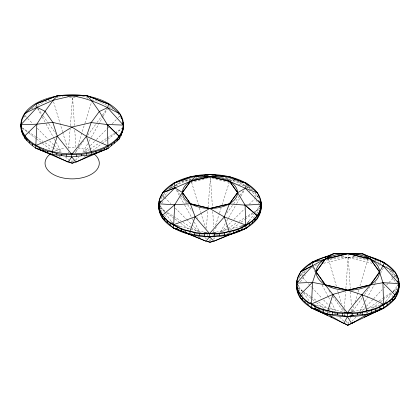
<?xml version="1.0" encoding="UTF-8"?>
<svg xmlns="http://www.w3.org/2000/svg" width="420" height="420" viewBox="0 0 420 420"><rect width="100%" height="100%" fill="white"/><g stroke="black" fill="none" stroke-linecap="round" stroke-linejoin="round"><path stroke-width="0.32" stroke-dasharray="2.1 1.58" d="M168.221 189.399L170.741 187.656L170.741 186.664M252.767 190.16L249.811 188.044L249.811 187.052M326.723 259.807C330.734 259.586 334.205 256.988 338.305 256.877C343.366 256.179 348.306 258.326 353.304 256.814L353.304 255.728M380.604 261.865L380.604 263.503L378.315 262.343M344.096 311.278L344.201 309.981M344.4 307.393L345.613 291.842M345.865 288.603L348.296 254.405M68.544 148.496L70.114 129.003M70.376 125.753L72.629 96.563M206.325 228.312L207.758 210.803M208.021 207.564L210.462 177.734L209.207 177.597M352.207 311.372L353.714 306.406M355.031 302.064L357.851 292.75M358.04 292.131L358.79 289.648M359.919 285.92L367.815 259.854L370.382 260.08M75.569 152.948L76.561 149.893M77.92 145.541L84.74 123.785M84.94 123.16L91.954 100.779M348.212 324.03L349.167 321.027M349.928 318.623L350.501 316.822M350.69 316.218L351.451 313.819M215.581 225.335L219.329 213.559M219.524 212.94L221.104 207.979M222.091 204.881L229.782 180.7M73.169 160.198L72.167 163.217L71.017 159.579M211.003 239.285L210 242.282L209.039 239.274M213.402 232.097L214.001 230.297L216.321 227.173M359.84 311.236L363.914 303.749M365.169 301.445L374.577 284.172M374.892 283.6L375.832 281.873M380.536 273.236L383.67 267.477M82.95 152.087L87.764 143.566M89.05 141.293L90.977 137.886M91.298 137.314L102.853 116.86M103.173 116.293L107.347 108.906M220.474 231.824L225.346 223.335M226.648 221.072L228.27 218.243M228.596 217.675L236.392 204.094M236.717 203.532L240.618 196.739M240.944 196.172L244.839 189.383M299.423 276.922L302.925 272.029M165.091 192.444L161.154 197.804M24.019 117.138L26.528 113.71M352.58 311.551L362.281 297.717M364.523 294.525L370.865 285.479M162.955 198.34L168.2 191.032M169.696 188.942L171.197 186.853M161.831 203.091L164.078 199.957M172.694 187.945L173.817 186.38L178.899 185.162M249.181 220.794L254.798 212.961M255.171 212.441L258.547 207.743M253.302 218.232L256.295 214.058M256.673 213.533L259.292 209.879M301.912 276.15L306.406 269.887M300.41 281.82L305.282 275.032M386.264 301.219L393.005 291.816M393.382 291.296L397.126 286.072M391.881 296.966L393.382 294.877M394.879 292.787L396.375 290.698M76.167 151.137L83.512 141.073M87.764 135.24L96.653 123.055M97.041 122.525L102.065 115.636M102.448 115.106L107.09 108.748M226.753 213.113L233.326 204.257M233.714 203.737L239.51 195.925M239.894 195.405L243.374 190.717M362.297 310.616L365.909 306.82M366.361 306.343L373.133 299.224M373.585 298.746L382.163 289.727M383.969 287.826L384.872 286.881M386.678 284.981L388.484 283.08M388.936 282.608L393.902 277.384M394.354 276.906L395.257 275.961L395.257 274.097M83.979 152.04L88.604 147.394M90.452 145.535L94.615 141.356M96.464 139.498L107.567 128.347M108.029 127.88L109.415 126.488M112.192 123.701L117.742 118.125M118.204 117.658L119.595 116.267L118.188 114.156M351.902 321.206L355.971 317.184M220.883 232.155L231.987 221.23M233.835 219.408L244.477 208.934M249.102 204.383L257.428 196.187L255.665 193.436M73.595 161.889L75.017 160.561M75.49 160.12L78.813 157.017M213.323 239.216L215.224 237.463M366.933 312.706L368.461 311.493M372.535 308.264L378.641 303.424M380.678 301.807L382.715 300.195M383.219 299.791L391.876 292.929M392.38 292.525L397.472 288.493M83.685 157.327L85.775 155.762M92.558 150.675L101.425 144.023M101.945 143.63L107.163 139.718M107.683 139.33L114.986 133.849M115.511 133.455L121.769 128.762M229.997 230.323L238.98 223.75M241.091 222.201L244.792 219.497M245.317 219.109L253.244 213.308M253.769 212.924L260.111 208.283M31.395 108.938L36.314 106.276M175.219 185.456C179.676 181.986 185.246 180.212 190.848 179.881M360.034 313.987L361.116 313.241M366.529 309.535L376.808 302.489M378.977 301.004L382.762 298.41M383.303 298.037L390.883 292.845M393.046 291.359L397.373 288.393M37.921 105.221L44.126 101.929M84.956 152.25L89.339 149.431M89.891 149.079L99.209 143.089M101.404 141.682L106.885 138.159M107.436 137.802L114.56 133.224M115.112 132.872L121.69 128.646M221.718 232.134L227.273 228.669M227.829 228.322L236.722 222.773M238.943 221.382L244.498 217.917M245.054 217.571L252.278 213.061M252.835 212.714L260.053 208.204M92.033 153.353L93.193 152.738M226.968 234.203L229.283 233.021M229.866 232.727L231.026 232.134M170.741 187.656L173.581 186.443M44.746 101.745L51.303 100.217M182.07 181.225L192.229 178.794M194.765 178.185L198.576 177.277M190.958 182.28L210 177.728L229.677 182.432M216.347 232.108L227.771 229.378M228.407 229.226L239.836 226.49M314.827 265.398L317.363 264.789M323.71 263.272L347.834 257.502L371.952 263.272M352.91 311.787L366.875 308.448M367.51 308.296L379.57 305.413M359.893 313.703L361.163 313.399M363.699 312.79L365.605 312.333M368.146 311.729L370.046 311.272M58.364 96.962L62.638 96.516M69.494 97.55L75.133 97.629M353.304 256.814L358.265 256.982M82.604 96.621L87.46 97.177M359.483 257.234L363.127 257.995M221.424 177.277L225.871 178.337M228.407 178.946L236.024 180.768M238.565 184.559L244.913 186.076M374.493 260.295L378.299 261.209M378.299 264.789L380.205 265.246M180.164 226.49L203.653 232.108M316.727 305.566L328.792 308.448M329.427 308.6L342.757 311.787M321.809 310.359L328.156 311.881M328.792 312.029L330.692 312.485M334.504 313.399L335.774 313.703M238.765 181.949L234.476 180.663L229.982 180.08L229.982 178.789M100.931 102.207L96.642 100.873L92.148 100.16L92.148 98.91M363.709 258.232L367.815 259.854M246.466 186.553L249.811 188.044M101.504 102.48L107.053 105.562M108.633 106.633L112.964 108.98M239.337 182.228L242.771 183.918L245.411 185.797M190.733 232.916L191.882 233.51M198.203 236.775L200.503 237.962L198.938 236.806M159.931 207.737L165.422 211.208M167.622 212.599L173.114 216.069M173.659 216.421L180.799 220.93M182.994 222.322L190.685 227.183M191.231 227.53L198.371 232.045M22.097 127.838L27.589 131.407M28.14 131.764L35.28 136.411M35.826 136.768L42.966 141.414M45.16 142.842L52.301 147.483M52.852 147.84L59.441 152.129M298.274 287.926L302.552 290.897M303.088 291.265L310.58 296.462M311.115 296.83L316.465 300.542M318.602 302.022L327.7 308.332M328.235 308.7L330.372 310.186M159.878 207.816L166.126 212.452M166.646 212.84L174.458 218.636M174.983 219.025L180.191 222.889M180.71 223.277L189.567 229.845M22.564 128.31L28.292 132.667M28.812 133.061L36.104 138.605M36.629 139.004L41.837 142.963M42.357 143.357L51.214 150.092M59.026 156.03L61.63 158.009M298.19 288.041L303.272 292.12M303.781 292.53L311.913 299.056M312.417 299.465L315.977 302.321M316.486 302.731L324.109 308.852M328.681 312.527L329.695 313.341M204.813 237.416L206.698 239.185M65.567 156.954L69.809 160.981M164.273 197.122L162.897 195.741L162.897 194.45M164.734 197.578L170.704 203.553M175.297 208.152L186.328 219.182M186.784 219.644L199.19 232.055M339.749 317.105L343.791 321.169M25.064 115.82L32.324 123.233M37.317 128.326L47.759 138.983M49.571 140.837L53.655 145.005M54.112 145.472L60.921 152.418M302.967 277.909L306.558 281.741M308.354 283.657L311.493 287.007M311.939 287.49L321.804 298.027M323.6 299.943L328.534 305.214M328.981 305.692L334.362 311.441M392.296 271.541L396.911 277.835M257.428 196.187L258.421 197.426M119.595 116.267L120.257 117.143M177.235 190.444L180.705 195.221M181.088 195.757L187.262 204.246M187.646 204.776L192.276 211.15M196.907 217.518L197.678 218.578M386.636 266.228L387.387 267.272M389.634 270.406L394.506 277.195M391.508 276.602L396.375 283.39M248.803 186.853L250.677 189.462M252.551 192.071L257.045 198.34M246.556 186.9L247.306 187.945M249.181 190.559L249.926 191.599M255.922 199.957L258.547 203.611M298.914 286.598L303.035 292.341M303.408 292.861L309.776 301.739M298.536 289.653L301.534 293.832M301.912 294.357L303.781 296.966M161.453 207.743L165.202 212.961M165.575 213.486L171.197 221.319M160.708 209.879L162.955 213.014M164.451 215.103L166.698 218.232M37.837 108.413L42.793 115.348M43.176 115.883L48.51 123.354M48.893 123.884L55.755 133.492M328.907 290.614L331.118 293.827M332.955 296.504L343.261 311.504M176.374 190.181L180.196 197.012M180.511 197.584L184.333 204.409M184.653 204.981L192.292 218.636M192.607 219.209L193.883 221.482M194.203 222.054L200.566 233.436M37.574 108.565L41.974 116.561M42.289 117.133L45.748 123.417M46.063 123.989L53.928 138.275M54.243 138.847L55.813 141.703M56.128 142.275L61.477 151.988M312.596 267.13L315.053 271.761M322.119 285.075L328.262 296.651M328.571 297.229L330.104 300.121M331.333 302.437L335.942 311.12M207.506 234.465L207.89 235.667M68.523 151.704L68.906 152.917M191.604 182.369L198.408 204.761M199.358 207.869L200.681 212.221M200.87 212.846L205.406 227.771M344.363 313.782L344.726 314.984M346.553 321.011L347.466 324.025M53.576 101.834L62.543 131.764M62.727 132.389L67.027 146.732M328.676 259.654L336.52 286.744M337.612 290.524L337.979 291.784M338.163 292.415L341.444 303.755M342.72 308.165L343.633 311.315M210.462 177.734L212.425 206.939M212.735 211.481L213.78 227.052M72.629 97.813L74.487 125.774M74.786 130.326L75.952 147.887M348.296 257.507L350.291 288.629M350.501 291.869L351.419 306.133M351.624 309.372L351.834 312.617M343.276 255.675L343.276 256.767M300.725 274.27L300.725 275.515M177.896 182.611L177.896 183.603M87.46 97.661L87.46 98.627M57.755 97.025L57.755 97.991M160.907 198.944A51.166 29.542 0 0 1 165.091 193.111M170.389 188.57A51.166 29.542 0 0 1 173.817 186.38M175.403 185.504A51.166 29.542 0 0 1 190.417 179.975M229.583 179.975A51.166 29.542 0 0 1 245.133 185.792M246.692 186.679A51.166 29.542 0 0 1 250.96 189.567M254.909 193.111A51.166 29.542 0 0 1 259.093 198.944M298.736 278.723A51.166 29.542 0 0 1 306.437 269.682M326.576 260.174A51.166 29.542 0 0 1 370.188 260.474M390.878 271.073A51.166 29.542 0 0 1 397.409 279.736M54.574 151.305A27.116 15.655 0 0 1 64.733 148.16M68.523 147.703A27.116 15.655 0 0 1 76.24 147.74M78.141 147.945A27.116 15.655 0 0 1 89.597 151.221"/><path stroke-width="0.63" d="M21.289 123.207L22.066 119.548L25.064 113.321L36.314 103.782L57.902 95.534L72.629 95.319L87.045 95.681L108.633 104.134L119.595 113.767L122.43 120.01L123.333 125.092L123.05 129.948L121.013 135.618L119.275 138.889L117.075 140.978L108.019 148.433L76.004 162.067L72.167 163.217L68.166 162.031L35.7 148.076C27.027 142.128 18.947 133.639 21.289 122.241M32.361 145.378L32.361 143.929C26.198 139.534 20.753 132.557 21 124.624L37.076 107.357L53.167 100.243L72.413 95.755L87.045 95.681L108.633 104.134L107.494 107.677L99.288 111.536L91.172 122.582L86.436 136.337L71.705 154.397L71.705 156.896L68.166 162.031L52.185 154.549L35.7 148.076L36.845 124.194L45.05 111.29L53.167 100.243L57.902 95.534C80.047 93.817 100.527 103.709 119.595 113.767M43.407 151.069L43.407 149.977L32.361 143.929M47.691 152.759L47.691 151.31L43.407 149.977M87.045 95.681L91.497 100.427L99.288 111.536L107.263 124.514L108.019 148.433L91.324 154.749L71.705 156.896L56.873 155.006L56.873 153.562L52.185 152.05L47.691 151.31M76.724 156.24L76.724 154.796C70.114 153.962 63.383 155.536 56.873 153.562M104.27 149.819L104.27 148.376C113.411 143.876 123.275 136.285 123.333 125.092L107.494 107.677M117.075 140.978L117.075 139.529M121.013 135.618L121.013 134.169M121.249 118.466L121.249 117.017M123.128 122.708L123.128 124.157L122.85 122.934M159.122 202.981L159.122 201.49L159.894 198.817L162.897 192.512L174.148 182.968L190.848 176.652L210.462 174.505L229.982 176.852L246.466 183.325L257.428 192.959L259.082 196.266L260.962 201.957L261.166 207.512L260.106 212.373L257.103 218.809L245.852 228.354L213.838 241.227L210 242.282L206 241.19L173.534 227.997L162.572 218.363L159.737 211.916L159.038 209.265L159.122 201.49M170.189 225.162L170.189 223.178C164.021 218.773 158.566 211.764 158.834 203.81L174.904 187.95L190.654 181.178L210.247 176.61L224.879 176.279L246.466 183.325L245.322 188.276L237.605 192.675L229.346 203.921L224.264 216.935L209.538 233.588L209.538 236.817L206 241.19L185.525 232.549L173.534 227.997L174.678 204.792L182.396 192.423L190.654 181.178L195.736 176.127L210.247 176.61L229.677 181.367L245.322 188.276L257.428 192.959M181.235 230.811L181.235 229.247L170.189 223.178M185.525 232.549L185.525 230.564L181.235 229.247M224.879 176.279L229.677 181.367L237.605 192.675L245.096 205.112L245.852 228.354L229.152 234.67L219.529 235.405L209.538 236.817L194.707 234.796L194.707 232.811L190.019 231.242L185.525 230.564M214.557 236.03L214.557 234.045C207.953 233.074 201.217 234.885 194.707 232.811M234.476 179.671L234.476 178.678M238.765 181.424L238.765 180.38M242.104 229.609L242.104 227.624C251.239 223.004 261.161 215.607 261.166 204.278L245.322 188.276M254.909 220.763L254.909 218.778M258.846 215.402L258.846 213.418M259.082 197.258L259.082 196.266M260.962 202.949L260.962 201.957M296.951 283.059L296.951 280.88L297.728 278.245L300.725 271.793L311.981 262.248L333.564 253.727L362.712 253.874L384.3 262.605L393.146 270.286L395.257 272.239L398.092 278.702L398.79 281.342L399 287.28L397.934 291.895L394.937 298.583L383.686 308.123L347.834 325.232L311.367 307.771L300.405 298.137L297.57 291.433L296.872 288.85L296.667 283.096L296.951 280.88M308.023 304.747L308.023 302.568C301.833 298.142 296.363 291.076 296.667 283.096L312.737 265.55L325.579 258.841L333.564 253.727L362.712 253.874L367.248 255.88M315.194 261.182L311.981 262.248L312.753 265.529L316.071 271.777L325.195 284.786L347.372 312.869L347.372 316.586L343.833 323.505L327.852 314.244L319.069 310.333L319.069 308.669L315.058 306.695L311.367 304.048L308.023 302.568M323.358 312.128L323.358 309.95L319.069 308.669M362.712 253.874L370.466 259.061L379.591 272.071L382.925 282.713L383.686 308.123L375.874 310.611L366.986 314.444L357.362 314.927L347.372 316.586L337.397 314.822L332.54 314.381L332.54 312.197L327.852 310.522L323.358 309.95M352.391 315.614L352.391 313.43C345.802 312.223 339.045 314.444 332.54 312.197M379.937 309.194L379.937 307.01C385.208 303.282 392.075 301.298 394.937 294.861C397.997 291.958 398.906 287.621 399 283.558L383.156 265.87L370.466 259.061L348.117 253.585L325.579 258.841L316.071 271.777L312.506 282.387L311.367 307.771L327.784 315.383M392.737 300.347L392.737 298.169M396.68 294.987L396.68 292.808M396.911 276.748L396.911 275.656M398.79 281.342L399 287.28M296.667 286.813L296.856 284.314M158.834 207.044L158.975 205.259M21 127.118L21.194 124.835M399 283.558L382.925 282.713L370.088 285.007L347.545 290.262L332.955 294.378L327.852 310.522L327.852 314.244L332.54 314.381M57.902 95.534L36.314 103.782L37.091 107.331L45.05 111.29L52.841 122.393L57.288 136.185L52.185 152.05L52.185 154.549L56.873 155.006M347.372 312.869C359.21 295.921 376.12 281.878 384.3 262.605L377.165 260.017M195.736 176.127L174.148 182.968L174.925 187.929L182.396 192.423L190.323 203.726L195.122 216.783L190.019 231.242L190.019 234.47L194.707 234.796M161.081 200.949L158.834 204.083L161.081 207.218M171.57 186.328L173.817 183.194L176.993 182.438M248.803 221.319L246.183 224.973L240.466 226.338M258.92 207.218L261.166 204.083L258.547 200.429M246.928 227.11L246.183 228.155L244.277 228.611M298.163 281.374L296.667 283.463L298.536 286.072M309.776 265.183L311.651 262.574L347.834 253.638L370.23 258.993L379.507 271.924L370.23 284.855L347.834 290.209L325.437 284.855L316.155 271.924L325.437 258.993M385.885 301.739L384.011 304.353L380.205 305.261M397.504 285.553L399 283.463L397.126 280.854M385.135 306.364L384.011 307.933L379.57 308.994M398.249 288.089L399 287.044L398.249 285.999M383.686 304.406C361.61 292.472 336.971 286.986 312.506 282.387L300.405 294.415L300.405 298.137L302.673 299.46M344.479 323.484L347.834 325.232L348.737 324.34M108.019 145.934L86.436 136.337L71.925 127.071L52.841 122.393L36.845 124.194L24.743 135.944L24.743 138.442L25.893 139.062M245.852 225.12L224.264 216.935L209.753 208.488L190.323 203.726L174.678 204.792L162.572 215.135L162.572 218.363L163.721 218.957M35.7 145.583L57.288 136.185L71.925 127.071L91.172 122.582L107.247 124.541M392.69 299.885L394.937 298.583L394.937 294.861L382.909 282.733M173.534 224.768L195.122 216.783L209.753 208.488L229.346 203.921L245.075 205.133L261.166 204.278M117.532 139.813L119.275 138.889L119.275 136.395L107.263 124.514L123.333 125.092M347.834 325.232L355.047 321.515M255.365 219.702L257.103 218.809L257.103 215.581L245.059 205.112L257.103 215.581M25.064 113.321L37.107 107.342M352.391 313.43C357.394 313.551 362.36 312.617 366.986 310.721C371.527 310.475 375.963 309.236 379.937 307.01M214.557 234.045C219.544 234.097 224.495 233.216 229.152 231.441C233.683 231.058 238.103 229.798 242.104 227.624M76.724 154.796C86.126 154.198 95.623 152.124 104.27 148.376M364.308 317.105L383.686 308.123M73.936 162.409L72.167 163.217L69.2 161.837M328.676 255.932L333.564 253.727M212.357 241.227L210 242.282L207.627 241.201M311.367 304.048L332.955 294.378M325.258 257.355L328.109 256.168M174.904 187.95L162.897 192.512L174.941 187.94M91.807 154.849L108.019 148.433M226.191 235.573L245.852 228.354M315.73 261.004L318.628 259.949M206.824 175.303L210 174.541L213.176 175.303M215.712 232.26L210 233.625L204.288 232.26M213.806 235.898L210 236.812L207.459 236.203M311.651 262.574L313.556 262.117M352.275 311.939L347.834 313.005L344.022 312.092M353.546 315.221L347.834 316.586L344.022 315.672M67.609 95.944L72.629 95.319L77.642 95.996M200.471 175.786L202.954 175.492M204.199 175.345L210.462 174.505L219.193 175.728M196.198 176.216L199.248 175.912M190.848 176.652L195.589 176.274M296.667 283.096L312.506 282.387M21 124.624L36.845 124.194M158.834 203.81L174.678 204.792M229.982 176.852L224.081 176.295M90.977 97.54L92.148 97.661M220.432 175.891L222.863 176.159M241.101 181.981L246.183 183.194L248.43 186.328M382.111 262.117L384.011 262.574L385.513 264.663M179.534 226.338L173.817 224.973L171.57 221.839M176.993 228.916L173.817 228.155L173.072 227.11M316.097 305.413L311.651 304.353L310.154 302.264M317.998 309.451L311.651 307.933L310.9 306.889M311.367 307.771L319.069 310.333M173.534 227.997L190.696 234.339M35.7 148.076L52.484 154.749M372.844 258.284L376.593 259.802M367.815 256.132L372.309 258.064M330.713 316.743L331.884 317.289M383.156 265.87L395.257 272.239M107.231 124.514L119.275 136.395M209.538 236.817L213.838 241.227L229.152 234.67L229.152 231.441L224.264 216.935M195.122 216.783L209.538 233.588M71.705 156.896L76.004 162.067L91.324 154.749L91.324 152.25L86.436 136.337M57.288 136.185L71.705 154.397M347.372 316.586L351.666 323.547L366.986 314.444L366.986 310.721L362.098 294.536M260.542 202.083L260.82 203.322M123.228 125.869L123.333 127.586M261.166 207.512L261.03 205.133A51.166 29.542 0 0 1 210 236.812A51.166 29.542 0 0 1 158.965 205.16M398.711 287.133L398.711 289.317M398.092 278.702L398.092 279.809M397.934 290.225L397.934 291.895M390.117 300.867L390.117 302.536M387.093 302.951L387.093 305.135M375.874 308.947L375.874 310.611M371.543 310.186L371.543 312.365M362.245 312.354L362.245 314.533M357.362 313.257L357.362 314.927M342.358 313.378L342.358 315.562M337.397 313.157L337.397 314.822M315.058 306.695L315.058 308.873M305.067 300.452L305.067 302.117M302.516 297.728L302.516 299.906M298.751 292.357L298.751 294.541M297.728 278.245L297.728 279.353M297.57 289.769L297.57 291.433M296.872 286.671L296.872 288.85M260.878 207.748L260.878 209.732M260.264 199.28L260.264 200.844M260.106 210.803L260.106 212.373M252.289 221.445L252.289 223.015M249.26 223.566L249.26 225.55M238.04 229.52L238.04 231.089M233.714 230.795L233.714 232.78M224.411 232.964L224.411 234.948M219.529 233.835L219.529 235.405M204.524 233.993L204.524 235.977M199.568 233.735L199.568 235.3M177.23 227.309L177.23 229.294M167.234 221.03L167.234 222.6M164.687 218.337L164.687 220.322M160.918 212.972L160.918 214.956M159.737 210.347L159.737 211.916M159.038 207.281L159.038 209.265M123.05 128.499L123.05 129.948M122.273 131.534L122.273 132.631M114.455 142.175L114.455 143.273M111.426 144.317L111.426 145.761M100.212 150.25L100.212 151.347M95.881 151.547L95.881 152.996M86.578 153.715L86.578 155.164M81.695 154.565L81.695 155.662M66.696 154.744L66.696 156.188M61.735 154.46L61.735 155.558M39.396 148.055L39.396 149.504M29.4 141.761L29.4 142.858M26.854 139.088L26.854 140.537M23.09 133.723L23.09 135.172M21.908 131.077L21.908 132.174M21.21 128.032L21.21 129.481M369.091 256.589A51.166 29.542 0 0 1 387.676 302.001A51.166 29.542 0 0 1 306.873 301.166A51.166 29.542 0 0 1 328.251 256.168M398.869 284.939A51.166 29.542 0 0 1 346.92 316.58A51.166 29.542 0 0 1 296.956 283.883M94.007 153.935A27.116 15.655 0 0 1 90.41 174.804A27.116 15.655 0 0 1 54.086 174.888A27.116 15.655 0 0 1 50.201 154.035M190.533 181.303L182.469 192.544L190.533 203.784L210 208.441L229.467 203.784L237.531 192.544L229.467 181.303L210 176.652L190.533 181.303M312.753 265.529L300.725 271.793L312.769 265.534M331.994 287.763A31.673 18.286 0 0 0 379.507 271.924A31.673 18.286 0 0 0 331.994 256.084A31.673 18.286 0 0 0 331.994 287.763M181.319 228.548A51.166 29.542 0 0 0 261.035 206.194A51.166 29.542 0 0 0 187.64 177.513A51.166 29.542 0 0 0 181.319 228.548M194.565 205.711A27.531 15.897 0 0 0 237.463 193.678A27.531 15.897 0 0 0 197.967 178.248A27.531 15.897 0 0 0 194.565 205.711M43.486 148.775A51.166 29.542 0 0 0 123.207 126.415A51.166 29.542 0 0 0 49.812 97.739A51.166 29.542 0 0 0 43.486 148.775"/></g></svg>
